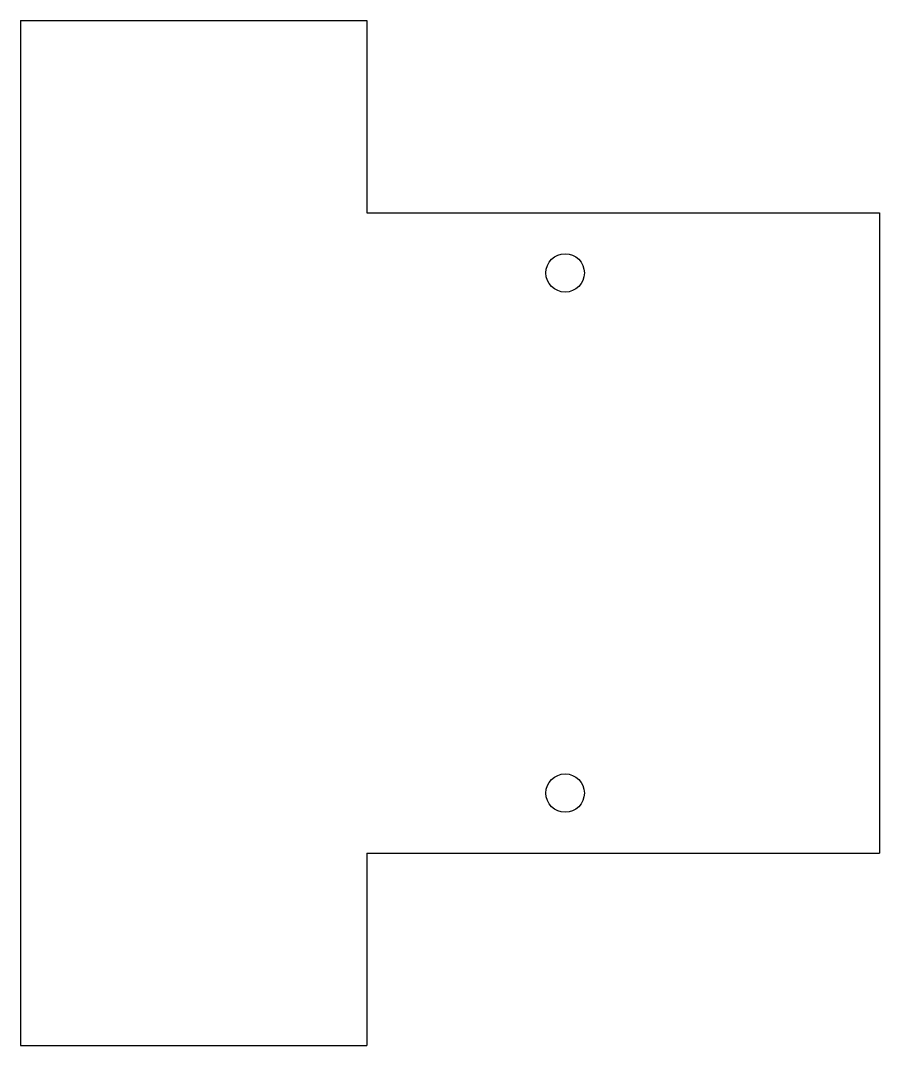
# Model space of a CAD drawing. Extents: x 24 to 91, y -40 to 40.
import ezdxf

# ---------------------------------------------------------------- set-up
doc = ezdxf.new("R2010")
doc.units = 0
doc.layers.add('VISIBLE', color=7, linetype='CONTINUOUS')

msp = doc.modelspace()

# ---------------------------------------------------------------- linework, layer by layer
at = {"layer": 'VISIBLE'}
for p, q in [((24.018, 40), (51.018, 40)), ((24.018, 40), (24.018, -40)), ((51.018, 40), (51.018, 25)), ((51.018, 25), (91.018, 25)), ((91.018, 25), (91.018, -25)), ((51.018, -25), (51.018, -40)), ((51.018, -25), (91.018, -25)), ((24.018, -40), (51.018, -40))]:
    msp.add_line(p, q, dxfattribs=at)
for centre in [(66.5, 20.3), (66.5, -20.3)]:
    msp.add_circle(centre, 1.5, dxfattribs=at)

doc.saveas('drawing.dxf')
